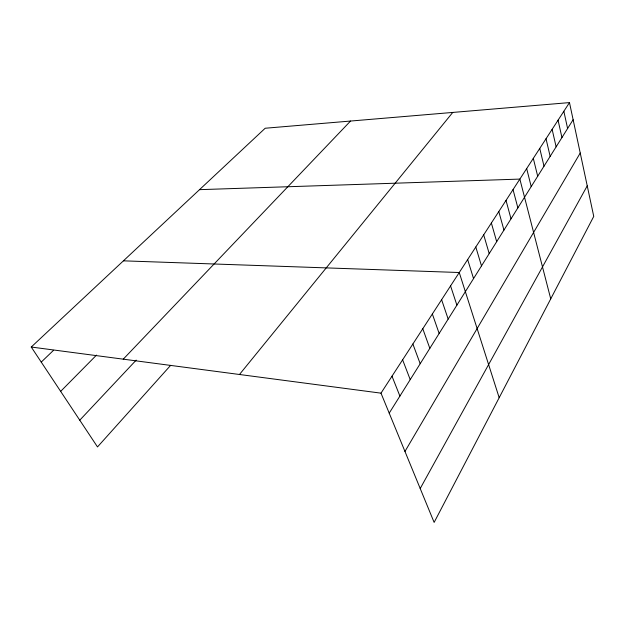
<?xml version="1.0" encoding="UTF-8"?>
<svg xmlns="http://www.w3.org/2000/svg" width="625" height="625" viewBox="0 0 625 625"><rect width="100%" height="100%" fill="white"/><g stroke="black" fill="none" stroke-linecap="round" stroke-linejoin="round"><path stroke-width="0.94" d="M420.203 488.531L587.234 185.859M404.961 451.445L580.234 153.023M389.211 413.141L573.125 119.711M569.477 102.594L593.75 216.398L434.133 522.406L380.992 393.156L569.477 102.594L265.195 128.242L31.25 347.031L97.5 446.93L170.641 365.352M239.477 374.492L452.758 112.43M79.766 420.188L136.195 360.117M123.258 359.164L350.539 121.047M60.656 391.375L96.508 355.102M41.242 362.102L53.547 350.289M199.523 189.656L519.852 179.094L550.734 298.867M123.422 260.836L459.25 272.516L499.18 397.711M31.25 347.031L380.992 393.156M392 376.188L399.898 396.078M402.617 359.82L410.219 379.617M412.875 344.016L420.188 363.711M422.781 328.742L429.828 348.336M432.352 313.984L439.148 333.469M441.609 299.711L448.164 319.078M450.57 285.891L456.898 305.148M467.656 259.562L473.547 278.578M475.797 247L481.492 265.898M483.695 234.828L489.203 253.602M491.359 223.016L496.688 241.664M498.797 211.547L503.953 230.078M506.016 200.414L511.008 218.82M513.031 189.602L517.867 207.883M526.672 168.57L531.203 186.594M533.305 158.352L537.695 176.242M539.75 148.406L544.008 166.172M546.023 138.742L550.148 156.375M552.125 129.336L556.125 146.844M558.062 120.18L561.938 137.562M563.844 111.273L567.609 128.523"/></g></svg>
